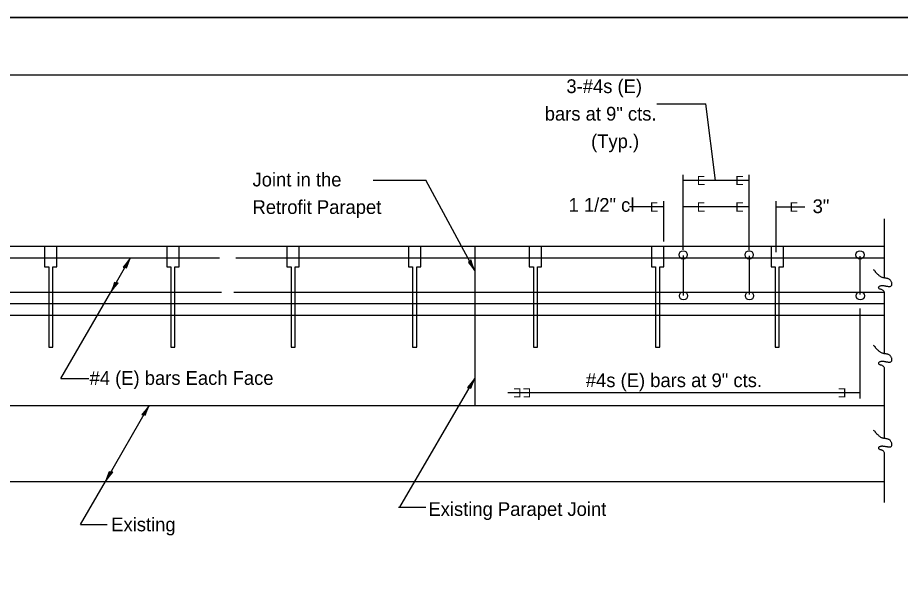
# Model space of a CAD drawing. Extents: x 145166 to 145846, y 38375 to 38815.
# Drawn here: x 145276.2 to 145430.3, y 38718.3 to 38815.5 of the extents above; entities that cross this region are included whole.
import ezdxf

# ---------------------------------------------------------------- set-up
doc = ezdxf.new("R2010")
doc.units = 0
for name, color, linetype in [('Design_EX_Roadway Dimensions', 7, 'Continuous'), ('Design_EX_Roadway Notes', 7, 'Continuous'), ('Level 48', 7, 'Continuous'), ('Sheets_50 Reference Boundary', 7, 'Continuous'), ('Sheets_General Details', 7, 'Continuous'), ('Sheets_Printer Plotting Border', 7, 'Continuous'), ('Signals_PR_Above Ground', 7, 'Continuous'), ('Topo_Building', 7, 'Continuous'), ('Topo_EOP', 7, 'Continuous')]:
    doc.layers.add(name, color=color, linetype=linetype)

msp = doc.modelspace()

# ---------------------------------------------------------------- linework, layer by layer
at = {"layer": 'Design_EX_Roadway Dimensions'}
for p, q in [((145388.98, 38782.44), (145382.97, 38782.44)), ((145388.98, 38776.4), (145388.98, 38783.44)), ((145392.35, 38775.43), (145392.35, 38783.44)), ((145408.57, 38774.54), (145408.57, 38783.44)), ((145408.57, 38782.44), (145413.6, 38782.44)), ((145427.48, 38770.05), (145427.48, 38780.38)), ((145427.48, 38756.84), (145427.48, 38767.52)), ((145423.21, 38764.7), (145423.21, 38749)), ((145427.48, 38742.04), (145427.48, 38754.27)), ((145423.21, 38750), (145361.74, 38750)), ((145427.48, 38730.84), (145427.48, 38739.47))]:
    msp.add_line(p, q, dxfattribs=at)
for points in [[(145427.49, 38767.48), (145427.44, 38767.65), (145427.32, 38767.81), (145427.15, 38767.94), (145426.97, 38768.02), (145426.82, 38768.07), (145426.66, 38768.11), (145426.5, 38768.26), (145426.48, 38768.42), (145426.56, 38768.58), (145426.72, 38768.66), (145426.89, 38768.72), (145427.05, 38768.74), (145427.23, 38768.73), (145427.4, 38768.72), (145427.57, 38768.68), (145427.75, 38768.64), (145427.95, 38768.62), (145428.13, 38768.59), (145428.29, 38768.57), (145428.48, 38768.58), (145428.66, 38768.66), (145428.76, 38768.82), (145428.78, 38769), (145428.77, 38769.18), (145428.73, 38769.33), (145428.61, 38769.53), (145428.46, 38769.73), (145428.3, 38769.85), (145428.14, 38769.91), (145427.97, 38769.96), (145427.78, 38770.01), (145427.61, 38770.03), (145427.45, 38770.05), (145427.27, 38770.09), (145427.08, 38770.14), (145426.87, 38770.24), (145426.68, 38770.37), (145426.5, 38770.54), (145426.35, 38770.67), (145426.18, 38770.82), (145426, 38771.01), (145425.9, 38771.17), (145425.77, 38771.32), (145425.56, 38771.46)], [(145427.49, 38754.27), (145427.44, 38754.44), (145427.32, 38754.6), (145427.15, 38754.73), (145426.97, 38754.81), (145426.82, 38754.86), (145426.66, 38754.9), (145426.5, 38755.05), (145426.48, 38755.2), (145426.56, 38755.37), (145426.72, 38755.45), (145426.89, 38755.51), (145427.05, 38755.53), (145427.23, 38755.52), (145427.4, 38755.51), (145427.57, 38755.47), (145427.75, 38755.43), (145427.95, 38755.41), (145428.13, 38755.38), (145428.29, 38755.36), (145428.48, 38755.37), (145428.66, 38755.45), (145428.76, 38755.61), (145428.78, 38755.79), (145428.77, 38755.97), (145428.73, 38756.12), (145428.61, 38756.32), (145428.46, 38756.52), (145428.3, 38756.64), (145428.14, 38756.7), (145427.97, 38756.75), (145427.78, 38756.8), (145427.61, 38756.82), (145427.45, 38756.84), (145427.27, 38756.88), (145427.08, 38756.93), (145426.87, 38757.03), (145426.68, 38757.16), (145426.5, 38757.32), (145426.35, 38757.46), (145426.18, 38757.61), (145426, 38757.8), (145425.9, 38757.95), (145425.77, 38758.11), (145425.56, 38758.25)], [(145427.49, 38739.47), (145427.44, 38739.64), (145427.32, 38739.8), (145427.15, 38739.93), (145426.97, 38740.01), (145426.82, 38740.06), (145426.66, 38740.1), (145426.5, 38740.25), (145426.48, 38740.4), (145426.56, 38740.57), (145426.72, 38740.65), (145426.89, 38740.71), (145427.05, 38740.73), (145427.23, 38740.72), (145427.4, 38740.71), (145427.57, 38740.67), (145427.75, 38740.63), (145427.95, 38740.61), (145428.13, 38740.58), (145428.29, 38740.56), (145428.48, 38740.57), (145428.66, 38740.65), (145428.76, 38740.81), (145428.78, 38740.99), (145428.77, 38741.17), (145428.73, 38741.32), (145428.61, 38741.51), (145428.46, 38741.72), (145428.3, 38741.84), (145428.14, 38741.9), (145427.97, 38741.95), (145427.78, 38742), (145427.61, 38742.02), (145427.45, 38742.04), (145427.27, 38742.08), (145427.08, 38742.13), (145426.87, 38742.23), (145426.68, 38742.36), (145426.5, 38742.52), (145426.35, 38742.66), (145426.18, 38742.81), (145426, 38743), (145425.9, 38743.15), (145425.77, 38743.31), (145425.56, 38743.44)]]:
    msp.add_spline(points, degree=3, dxfattribs=at)
at = {"layer": 'Design_EX_Roadway Notes'}
for p, q in [((145387.78, 38800.43), (145396.33, 38800.43)), ((145398.02, 38787.07), (145396.33, 38800.43)), ((145338.27, 38787.14), (145347.43, 38787.14)), ((145355.98, 38771.28), (145347.43, 38787.14)), ((145392.35, 38774.96), (145392.35, 38788.07)), ((145403.88, 38787.07), (145392.35, 38787.07)), ((145403.88, 38775.67), (145403.88, 38788.07)), ((145398.35, 38782.44), (145392.35, 38782.44)), ((145403.88, 38782.44), (145397.88, 38782.44)), ((145403.88, 38774.9), (145403.88, 38783.44)), ((145292.46, 38767.58), (145295.87, 38773.49)), ((145283.76, 38752.5), (145292.46, 38767.58)), ((145283.76, 38752.5), (145288.63, 38752.5)), ((145342.9, 38730.06), (145355.98, 38752.5)), ((145291.52, 38734.55), (145299.16, 38747.77)), ((145287.17, 38727.01), (145291.52, 38734.55)), ((145342.66, 38730.06), (145347.42, 38730.06)), ((145287.17, 38727.01), (145291.81, 38727.01))]:
    msp.add_line(p, q, dxfattribs=at)
for points in [[(145294.93, 38771.91), (145295.2, 38771.82), (145295.48, 38772.55), (145295.87, 38773.49), (145295.21, 38772.63), (145294.6, 38771.91), (145294.93, 38771.91), (145295.13, 38771.89), (145295.53, 38772.9), (145294.76, 38771.98), (145295.05, 38772.02), (145295.27, 38772.46), (145294.97, 38772.09)], [(145355.14, 38772.91), (145354.92, 38772.73), (145355.4, 38772.1), (145355.98, 38771.28), (145355.61, 38772.29), (145355.31, 38773.19), (145355.14, 38772.91), (145355.02, 38772.75), (145355.67, 38771.87), (145355.29, 38773.01), (145355.17, 38772.75), (145355.43, 38772.33), (145355.27, 38772.78)], [(145293.4, 38769.15), (145293.13, 38769.24), (145292.85, 38768.5), (145292.46, 38767.58), (145293.12, 38768.43), (145293.73, 38769.15), (145293.4, 38769.15), (145293.2, 38769.17), (145292.8, 38768.16), (145293.57, 38769.08), (145293.28, 38769.04), (145293.06, 38768.6), (145293.36, 38768.97)], [(145355.04, 38750.93), (145355.3, 38750.84), (145355.59, 38751.57), (145355.98, 38752.5), (145355.32, 38751.65), (145354.71, 38750.93), (145355.04, 38750.93), (145355.23, 38750.91), (145355.64, 38751.92), (145354.87, 38751), (145355.16, 38751.04), (145355.38, 38751.48), (145355.08, 38751.11)], [(145298.21, 38746.2), (145298.48, 38746.11), (145298.77, 38746.84), (145299.16, 38747.77), (145298.5, 38746.92), (145297.89, 38746.2), (145298.21, 38746.2), (145298.41, 38746.18), (145298.82, 38747.19), (145298.05, 38746.27), (145298.34, 38746.31), (145298.56, 38746.75), (145298.26, 38746.38)], [(145292.47, 38736.13), (145292.2, 38736.21), (145291.91, 38735.48), (145291.52, 38734.55), (145292.18, 38735.4), (145292.79, 38736.13), (145292.47, 38736.13), (145292.27, 38736.15), (145291.86, 38735.14), (145292.63, 38736.06), (145292.34, 38736.02), (145292.12, 38735.58), (145292.43, 38735.95)]]:
    msp.add_lwpolyline(points, dxfattribs=at)
at = {"layer": 'Level 48'}
msp.add_lwpolyline([(145165.68, 38815.49), (145845.68, 38815.49), (145845.68, 38375.49), (145165.68, 38375.49)], close=True, dxfattribs=at)
at = {"layer": 'Sheets_50 Reference Boundary'}
msp.add_lwpolyline([(145205.68, 38805.48), (145835.68, 38805.48), (145835.68, 38405.49), (145205.68, 38405.49)], close=True, dxfattribs=at)
at = {"layer": 'Sheets_General Details'}
msp.add_line((145845.68, 38815.49), (145165.68, 38815.49), dxfattribs=at)
msp.add_lwpolyline([(145205.68, 38805.49), (145835.68, 38805.49), (145835.68, 38385.49), (145205.68, 38385.49)], close=True, dxfattribs=at)
at = {"layer": 'Sheets_Printer Plotting Border'}
msp.add_lwpolyline([(145165.68, 38375.49), (145845.68, 38375.49), (145845.68, 38815.49), (145165.68, 38815.49)], close=True, dxfattribs=at)
at = {"layer": 'Signals_PR_Above Ground'}
for centre in [(145392.35, 38774.08), (145403.88, 38774.08), (145423.21, 38774.08), (145392.41, 38766.94), (145403.94, 38766.94), (145423.27, 38766.94)]:
    msp.add_circle(centre, 0.715, dxfattribs=at)
at = {"layer": 'Topo_Building'}
for p, q in [((145280.91, 38775.58), (145280.91, 38771.98)), ((145283.07, 38771.98), (145283.07, 38775.58)), ((145302.22, 38775.58), (145302.22, 38771.98)), ((145304.38, 38771.98), (145304.38, 38775.58)), ((145323.2, 38775.58), (145323.2, 38771.98)), ((145325.36, 38771.98), (145325.36, 38775.58)), ((145344.41, 38775.58), (145344.41, 38771.98)), ((145346.57, 38771.98), (145346.57, 38775.58)), ((145365.5, 38775.58), (145365.5, 38771.98)), ((145367.66, 38771.98), (145367.66, 38775.58)), ((145386.82, 38775.58), (145386.82, 38771.98)), ((145388.98, 38771.98), (145388.98, 38775.58)), ((145407.69, 38775.58), (145407.69, 38771.98)), ((145409.85, 38771.98), (145409.85, 38775.58)), ((145233.38, 38773.58), (145311.46, 38773.58)), ((145314.26, 38773.58), (145427.48, 38773.58)), ((145392.35, 38773.96), (145392.35, 38767.01)), ((145403.88, 38773.9), (145403.88, 38767.19)), ((145423.21, 38773.84), (145423.21, 38767.19)), ((145280.91, 38771.98), (145281.63, 38771.98)), ((145281.63, 38771.98), (145281.63, 38757.98)), ((145282.35, 38757.98), (145282.35, 38771.98)), ((145282.35, 38771.98), (145283.07, 38771.98)), ((145302.22, 38771.98), (145302.94, 38771.98)), ((145302.94, 38771.98), (145302.94, 38757.98)), ((145303.66, 38757.98), (145303.66, 38771.98)), ((145303.66, 38771.98), (145304.38, 38771.98)), ((145323.2, 38771.98), (145323.92, 38771.98)), ((145323.92, 38771.98), (145323.92, 38757.98)), ((145324.64, 38757.98), (145324.64, 38771.98)), ((145324.64, 38771.98), (145325.36, 38771.98)), ((145344.41, 38771.98), (145345.13, 38771.98)), ((145345.13, 38771.98), (145345.13, 38757.98)), ((145345.85, 38757.98), (145345.85, 38771.98)), ((145345.85, 38771.98), (145346.57, 38771.98)), ((145365.5, 38771.98), (145366.22, 38771.98)), ((145366.22, 38771.98), (145366.22, 38757.98)), ((145366.94, 38757.98), (145366.94, 38771.98)), ((145366.94, 38771.98), (145367.66, 38771.98)), ((145386.82, 38771.98), (145387.54, 38771.98)), ((145387.54, 38771.98), (145387.54, 38757.98)), ((145388.26, 38757.98), (145388.26, 38771.98)), ((145388.26, 38771.98), (145388.98, 38771.98)), ((145407.69, 38771.98), (145408.41, 38771.98)), ((145408.41, 38771.98), (145408.41, 38757.98)), ((145409.13, 38757.98), (145409.13, 38771.98)), ((145409.13, 38771.98), (145409.85, 38771.98)), ((145232.6, 38767.58), (145311.77, 38767.58)), ((145313.95, 38767.58), (145427.48, 38767.58)), ((145281.63, 38757.98), (145282.35, 38757.98)), ((145302.94, 38757.98), (145303.66, 38757.98)), ((145323.92, 38757.98), (145324.64, 38757.98)), ((145345.13, 38757.98), (145345.85, 38757.98)), ((145366.22, 38757.98), (145366.94, 38757.98)), ((145387.54, 38757.98), (145388.26, 38757.98)), ((145408.41, 38757.98), (145409.13, 38757.98))]:
    msp.add_line(p, q, dxfattribs=at)
at = {"layer": 'Topo_EOP'}
for p, q in [((145231.19, 38775.58), (145427.48, 38775.58)), ((145355.98, 38775.58), (145355.98, 38759.69)), ((145231.19, 38765.58), (145427.48, 38765.58)), ((145231.19, 38763.58), (145427.48, 38763.58)), ((145355.98, 38759.69), (145355.98, 38747.77)), ((145231.19, 38747.77), (145427.48, 38747.77)), ((145231.19, 38734.55), (145427.48, 38734.55))]:
    msp.add_line(p, q, dxfattribs=at)

# ---------------------------------------------------------------- texts
at = {"layer": 'Design_EX_Roadway Dimensions'}
for s, height, p in [('1 1/2" cl', 2.4, (145372.36, 38781.6)), ('3"', 2.4, (145414.95, 38781.37)), ('E', 1.6, (145386.58, 38781.64)), ('E', 1.6, (145410.97, 38781.64)), ('#4s (E) bars at 9" cts.', 2.4, (145375.37, 38751))]:
    msp.add_text(s, height=height, dxfattribs=at).set_placement(p)
for p in [(145364.14, 38750.8), (145365.82, 38750.8), (145420.81, 38750.8)]:
    msp.add_text('E', height=1.6, rotation=180, dxfattribs=at).set_placement(p)
at = {"layer": 'Design_EX_Roadway Notes'}
for s, height, p in [('3-#4s (E)', 2.4, (145371.98, 38802.32)), ('bars at 9" cts.', 2.4, (145368.2, 38797.52)), ('(Typ.)', 2.4, (145376.29, 38792.72)), ('Joint in the', 2.4, (145317.2, 38786.03)), ('E', 1.6, (145394.75, 38786.27)), ('E', 1.6, (145401.48, 38786.27)), ('Retrofit Parapet', 2.4, (145317.2, 38781.23)), ('E', 1.6, (145394.75, 38781.64)), ('E', 1.6, (145401.48, 38781.64)), ('#4 (E) bars Each Face', 2.4, (145288.76, 38751.4)), ('Existing Parapet Joint', 2.4, (145347.9, 38728.52)), ('Existing', 2.4, (145292.54, 38725.83))]:
    msp.add_text(s, height=height, dxfattribs=at).set_placement(p)

doc.saveas('drawing.dxf')
